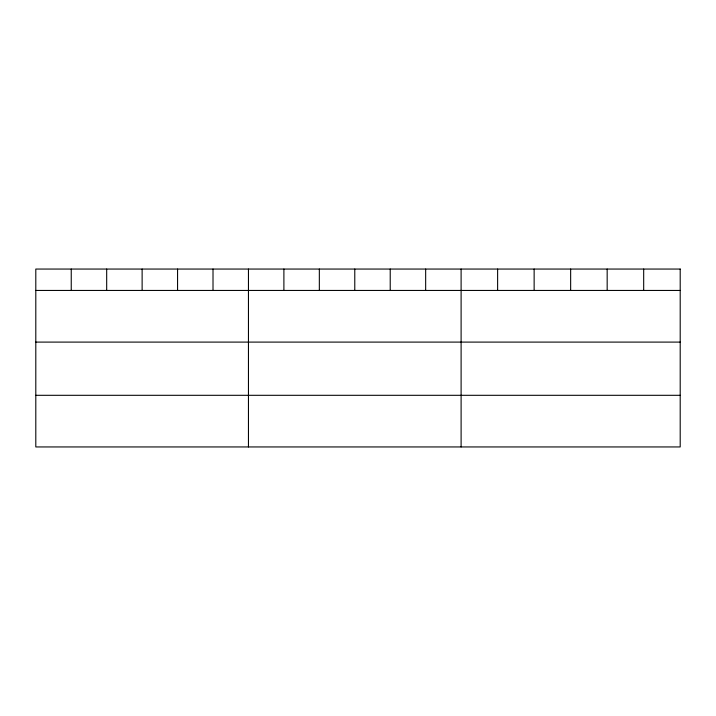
<?xml version="1.0" encoding="UTF-8"?>
<svg xmlns="http://www.w3.org/2000/svg" width="716" height="716" viewBox="0 0 716 716"><rect width="100%" height="100%" fill="white"/><g stroke="black" fill="none" stroke-linecap="round" stroke-linejoin="round"><path stroke-width="1.07" d="M35.8 290.445L680.2 290.445M35.8 342.096L680.2 342.096M35.8 395.304L680.2 395.304M643.684 269.055L643.684 290.445M607.168 269.055L607.168 290.445M570.652 269.055L570.652 290.445M534.136 269.055L534.136 290.445M497.62 269.055L497.62 290.445M461.104 269.055L461.104 446.945M425.662 269.055L425.662 290.445M390.22 269.055L390.22 290.445M354.778 269.055L354.778 290.445M319.336 269.055L319.336 290.445M283.894 269.055L283.894 290.445M248.452 269.055L248.452 446.945M213.01 269.055L213.01 290.445M177.568 269.055L177.568 290.445M142.126 269.055L142.126 290.445M106.684 269.055L106.684 290.445M71.242 269.055L71.242 290.445M680.2 269.055L35.8 269.055L35.8 446.945L680.2 446.945L680.2 269.055"/></g></svg>
